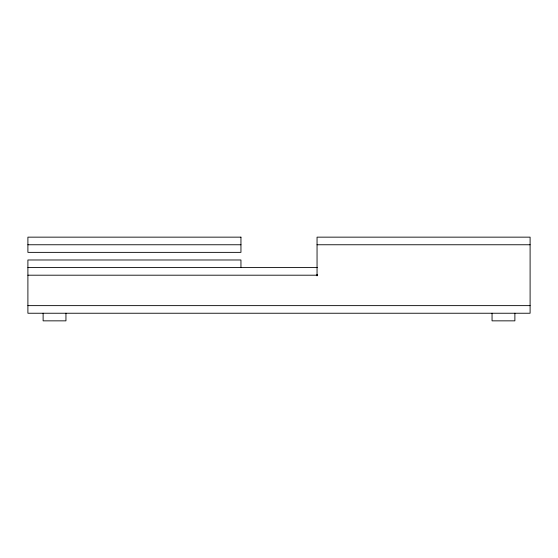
<?xml version="1.0" encoding="UTF-8"?>
<svg xmlns="http://www.w3.org/2000/svg" width="558" height="558" viewBox="0 0 558 558"><rect width="100%" height="100%" fill="white"/><g stroke="black" fill="none" stroke-linecap="round" stroke-linejoin="round"><path stroke-width="0.84" d="M317.467 274.773L317.279 275.75L316.449 275.199L316.811 275.75L317.635 275.317L317.049 274.599M27.9 244.76L240.951 244.76M317.049 244.76L530.1 244.76M27.9 267.589L317.279 267.589M27.9 275.199L317.642 275.199M27.9 305.631L530.1 305.631M514.881 313.24L514.881 320.85L492.051 320.85L492.051 313.24M317.049 275.199L317.049 237.15L530.1 237.15L530.1 313.24L27.9 313.24L27.9 259.979L240.951 259.979L240.951 267.589M65.949 313.24L65.949 320.85L43.119 320.85L43.119 313.24M240.951 237.15L27.9 237.15L27.9 252.369L240.951 252.369L240.951 237.15"/></g></svg>
